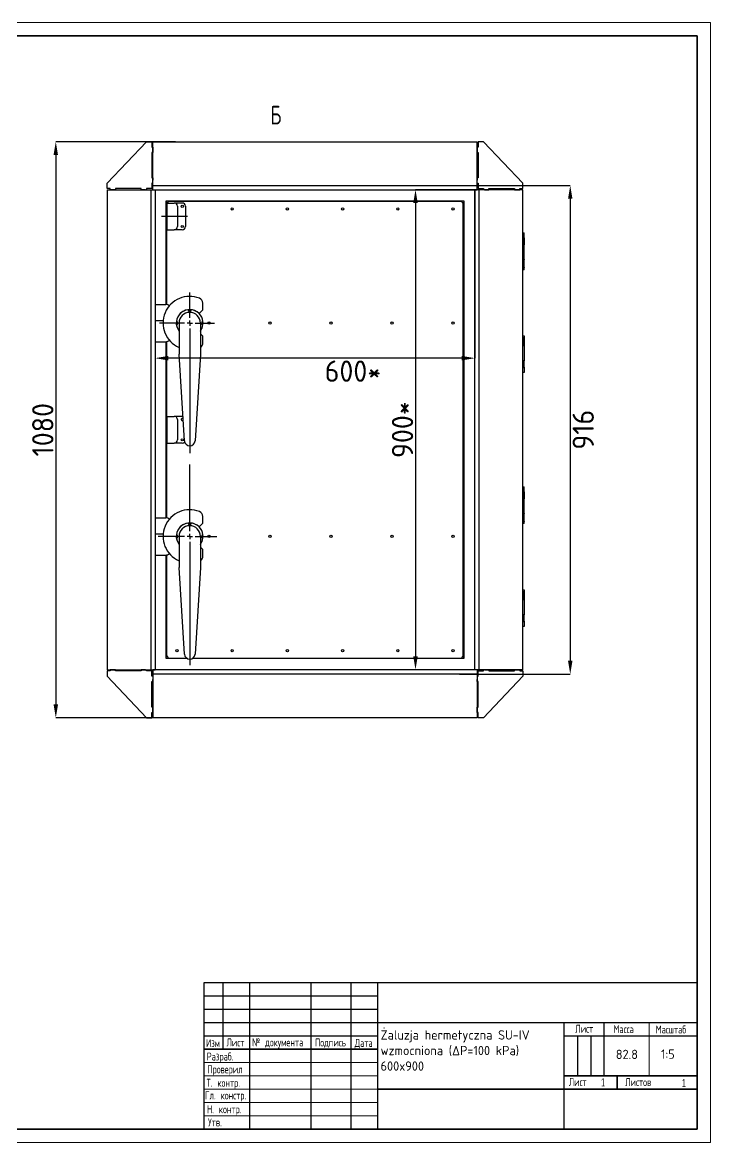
# Model space of a CAD drawing. Header units: millimetres. Extents: x 0 to 594, y 0 to 420.
# Drawn here: x 335.8 to 594, y 0 to 420 of the extents above; entities that cross this region are included whole.
import ezdxf

# ---------------------------------------------------------------- set-up
doc = ezdxf.new("R2010")
doc.units = ezdxf.units.MM
doc.header["$PDSIZE"] = -1
doc.layers.add('FORMAT', color=7, linetype='Continuous')
doc.layers.add('HIDDEN', color=30, linetype='Continuous')
doc.styles.add('GOST-2.304_Type-B', font='')
doc.styles.add('SLDTEXTSTYLE0', font='TXT', dxfattribs={"width": 0.7, "bigfont": 'bigfont'})
doc.styles.add('SLDTEXTSTYLE1', font='TXT', dxfattribs={"width": 0.7})
doc.styles.get('GOST-2.304_Type-B').set_extended_font_data('GOST Common')
doc.dimstyles.new('SLDDIMSTYLE0', dxfattribs={"dimtxt": 3.5, "dimasz": 3.5, "dimexe": 0, "dimexo": 0.0625, "dimgap": 0.875, "dimtad": 2, "dimdec": 1, "dimlfac": 5, "dimrnd": 1e-09, "dimzin": 12, "dimdsep": 46, "dimtxsty": 'SLDTEXTSTYLE1', "dimsah": 1, "dimcen": 0.09, "dimadec": 0, "dimazin": 3, "dimtfac": 1, "dimtdec": 1, "dimtofl": 0, "dimtmove": 0, "dimatfit": 3, "dimfxl": 1, "dimfrac": 2, "dimtolj": 1, "dimtzin": 12, "dimarcsym": 0})

# ---------------------------------------------------------------- blocks, each defined once
blk = doc.blocks.new('_D_7')
at = {"layer": 'Defpoints', "color": 0, "transparency": 16777216}
for p in [(506.36, 357.28), (483.28, 177.28), (506.36, 177.28)]:
    blk.add_point(p, dxfattribs=at)
at = {"layer": 'FORMAT', "color": 0, "lineweight": -2, "transparency": 16777216}
for p, q in [((506.3, 357.28), (483.28, 357.28)), ((483.28, 352.28), (483.28, 182.28)), ((506.3, 177.28), (483.28, 177.28))]:
    blk.add_line(p, q, dxfattribs=at)
at = {"layer": 'FORMAT', "color": 0, "transparency": 16777216}
for points in [[(482.45, 352.28), (484.11, 352.28), (483.28, 357.28)], [(482.45, 182.28), (484.11, 182.28), (483.28, 177.28)]]:
    blk.add_solid(points, dxfattribs=at)
at = {"layer": 'FORMAT', "color": 0, "transparency": 16777216, "insert": (474.41, 267.28), "char_height": 8, "attachment_point": 2, "rotation": 90, "style": 'GOST-2.304_Type-B'}
blk.add_mtext('\\A1;900*', dxfattribs=at)
blk = doc.blocks.new('_D_8')
at = {"layer": 'Defpoints', "color": 0, "transparency": 16777216}
for p in [(385.56, 357.28), (505.56, 357.28), (385.56, 294.11)]:
    blk.add_point(p, dxfattribs=at)
at = {"layer": 'FORMAT', "color": 0, "lineweight": -2, "transparency": 16777216}
for p, q in [((385.56, 357.22), (385.56, 294.11)), ((505.56, 357.22), (505.56, 294.11)), ((500.56, 294.11), (390.56, 294.11))]:
    blk.add_line(p, q, dxfattribs=at)
at = {"layer": 'FORMAT', "color": 0, "transparency": 16777216}
for points in [[(390.56, 294.95), (390.56, 293.28), (385.56, 294.11)], [(500.56, 294.95), (500.56, 293.28), (505.56, 294.11)]]:
    blk.add_solid(points, dxfattribs=at)
at = {"layer": 'FORMAT', "color": 0, "transparency": 16777216, "insert": (459.79, 293.24), "char_height": 8, "attachment_point": 2, "style": 'GOST-2.304_Type-B'}
blk.add_mtext('\\A1;600*', dxfattribs=at)
blk = doc.blocks.new('SW_CENTERMARKSYMBOL_2')
at = {"layer": 'FORMAT', "color": 0}
for p, q in [((0, 2), (0, 11.5)), ((-2, 0), (-11.31, 0)), ((0, 0), (-1, 0)), ((0, 0), (0, 1)), ((0, 0), (0, -1)), ((0, 0), (1, 0)), ((2, 0), (9.34, 0)), ((0, -2), (0, -48.77))]:
    blk.add_line(p, q, dxfattribs=at)
blk = doc.blocks.new('SW_CENTERMARKSYMBOL_3')
at = {"layer": 'FORMAT', "color": 0}
for p, q in [((0, 2), (0, 26.95)), ((-2, 0), (-11.83, 0)), ((0, 0), (-1, 0)), ((0, 0), (0, 1)), ((0, 0), (0, -1)), ((0, 0), (1, 0)), ((2, 0), (10.14, 0)), ((0, -2), (0, -48.28))]:
    blk.add_line(p, q, dxfattribs=at)
blk = doc.blocks.new('*D54')
at = {"layer": 'Defpoints', "color": 0, "transparency": 16777216}
for p in [(499.71, 358.88), (499.71, 175.68), (541.34, 175.68)]:
    blk.add_point(p, dxfattribs=at)
at = {"layer": 'FORMAT', "color": 0, "lineweight": -2, "transparency": 16777216}
for p, q in [((499.77, 358.88), (541.34, 358.88)), ((541.34, 353.88), (541.34, 180.68)), ((499.77, 175.68), (541.34, 175.68))]:
    blk.add_line(p, q, dxfattribs=at)
at = {"layer": 'FORMAT', "color": 0, "transparency": 16777216}
for points in [[(540.5, 353.88), (542.17, 353.88), (541.34, 358.88)], [(540.5, 180.68), (542.17, 180.68), (541.34, 175.68)]]:
    blk.add_solid(points, dxfattribs=at)
at = {"layer": 'FORMAT', "color": 0, "transparency": 16777216, "insert": (546.21, 267.28), "char_height": 8, "attachment_point": 5, "rotation": 90, "style": 'GOST-2.304_Type-B'}
blk.add_mtext('\\A1;916', dxfattribs=at)
blk = doc.blocks.new('*D56')
at = {"layer": 'Defpoints', "color": 0, "transparency": 16777216}
for p in [(393.24, 375.28), (348.32, 159.28), (399.72, 159.28)]:
    blk.add_point(p, dxfattribs=at)
at = {"layer": 'FORMAT', "color": 0, "lineweight": -2, "transparency": 16777216}
for p, q in [((393.18, 375.28), (348.32, 375.28)), ((348.32, 370.28), (348.32, 164.28)), ((399.66, 159.28), (348.32, 159.28))]:
    blk.add_line(p, q, dxfattribs=at)
at = {"layer": 'FORMAT', "color": 0, "transparency": 16777216}
for points in [[(347.49, 370.28), (349.16, 370.28), (348.32, 375.28)], [(347.49, 164.28), (349.16, 164.28), (348.32, 159.28)]]:
    blk.add_solid(points, dxfattribs=at)
at = {"layer": 'FORMAT', "color": 0, "transparency": 16777216, "insert": (343.45, 267.28), "char_height": 8, "attachment_point": 5, "rotation": 90, "style": 'GOST-2.304_Type-B'}
blk.add_mtext('\\A1;1080', dxfattribs=at)

msp = doc.modelspace()

# ---------------------------------------------------------------- linework, layer by layer
at = {"color": 7, "linetype": 'Continuous', "lineweight": 35}
for p, q in [((20, 415), (589, 415)), ((589, 415), (589, 5)), ((404, 35), (469, 35)), ((539, 25), (589, 25)), ((559, 25), (559, 20)), ((469, 20), (589, 20)), ((20, 5), (589, 5))]:
    msp.add_line(p, q, dxfattribs=at)
at = {"color": 7, "linetype": 'Continuous', "lineweight": 0}
msp.add_line((571, 45), (571, 25), dxfattribs=at)
at = {"color": 7, "linetype": 'Continuous', "lineweight": 18}
for p, q in [((404, 30), (469, 30)), ((404, 25), (469, 25)), ((404, 20), (469, 20)), ((404, 15), (469, 15)), ((404, 10), (469, 10))]:
    msp.add_line(p, q, dxfattribs=at)
at = {"layer": 'FORMAT'}
for p, q in [((367.565, 359.68), (382.365, 375.28)), ((382.365, 375.28), (384.365, 375.28)), ((384.365, 375.28), (384.365, 373.28)), ((384.765, 375.28), (506.365, 375.28)), ((384.765, 374.62), (384.765, 375.28)), ((384.765, 360.88), (384.765, 374.62)), ((506.365, 374.62), (506.365, 375.28)), ((506.365, 360.88), (506.365, 374.62)), ((506.765, 375.28), (506.765, 373.28)), ((508.765, 375.28), (506.765, 375.28)), ((523.565, 359.68), (508.765, 375.28)), ((384.365, 373.28), (384.765, 373.28)), ((384.765, 371.28), (384.365, 371.28)), ((384.365, 371.28), (384.365, 361.68)), ((384.765, 373.28), (384.765, 371.28)), ((506.365, 373.28), (506.365, 371.28)), ((506.765, 373.28), (506.365, 373.28)), ((506.365, 371.28), (506.765, 371.28)), ((506.765, 371.28), (506.765, 361.68)), ((384.365, 361.68), (384.765, 361.68)), ((384.765, 361.68), (384.765, 360.88)), ((506.365, 361.68), (506.365, 360.88)), ((506.765, 361.68), (506.365, 361.68)), ((367.565, 357.68), (367.565, 359.68)), ((368.765, 357.68), (367.565, 357.68)), ((367.565, 357.28), (367.565, 177.28)), ((367.565, 357.28), (368.225, 357.28)), ((368.225, 357.28), (381.965, 357.28)), ((368.765, 357.28), (368.765, 357.68)), ((370.765, 357.28), (368.765, 357.28)), ((380.365, 357.68), (370.765, 357.68)), ((370.765, 357.68), (370.765, 357.28)), ((380.365, 357.28), (380.365, 357.68)), ((381.965, 357.28), (380.365, 357.28)), ((381.965, 357.28), (383.965, 357.28)), ((382.365, 357.68), (382.365, 357.28)), ((384.365, 357.68), (382.365, 357.68)), ((383.965, 357.28), (383.965, 177.28)), ((383.965, 357.28), (384.625, 357.28)), ((384.765, 359.68), (384.365, 359.68)), ((384.365, 359.68), (384.365, 357.68)), ((384.625, 357.28), (385.565, 357.28)), ((384.765, 358.88), (384.765, 360.88)), ((384.765, 358.22), (384.765, 358.88)), ((384.765, 358.88), (506.365, 358.88)), ((384.765, 357.28), (384.765, 358.22)), ((384.765, 357.28), (506.365, 357.28)), ((385.565, 357.28), (385.565, 177.28)), ((505.565, 177.28), (505.565, 357.28)), ((506.505, 357.28), (505.565, 357.28)), ((506.365, 358.88), (506.365, 360.88)), ((506.365, 359.68), (506.765, 359.68)), ((506.365, 358.22), (506.365, 358.88)), ((506.365, 357.28), (506.365, 358.22)), ((507.165, 357.28), (506.505, 357.28)), ((506.765, 359.68), (506.765, 357.68)), ((506.765, 357.68), (508.765, 357.68)), ((507.165, 177.28), (507.165, 357.28)), ((509.165, 357.28), (507.165, 357.28)), ((508.765, 357.68), (508.765, 357.28)), ((509.165, 357.28), (510.765, 357.28)), ((522.905, 357.28), (509.165, 357.28)), ((510.765, 357.68), (520.365, 357.68)), ((510.765, 357.28), (510.765, 357.68)), ((520.365, 357.68), (520.365, 357.28)), ((520.365, 357.28), (522.365, 357.28)), ((522.365, 357.68), (523.565, 357.68)), ((522.365, 357.28), (522.365, 357.68)), ((523.565, 357.28), (522.905, 357.28)), ((523.565, 357.68), (523.565, 359.68)), ((523.565, 177.28), (523.565, 357.28)), ((389.765, 314.27), (389.765, 353.08)), ((389.765, 353.08), (501.365, 353.08)), ((390.365, 352.88), (390.365, 353.08)), ((390.965, 352.88), (390.365, 352.88)), ((390.365, 352.88), (390.365, 352.48)), ((500.165, 352.88), (390.965, 352.88)), ((500.765, 352.88), (500.165, 352.88)), ((500.765, 353.08), (500.765, 352.88)), ((500.765, 352.48), (500.765, 352.88)), ((501.365, 353.08), (501.365, 181.48)), ((389.965, 352.48), (389.765, 352.48)), ((389.965, 352.48), (389.965, 352.28)), ((389.965, 352.48), (390.365, 352.48)), ((389.965, 352.28), (389.965, 342.28)), ((389.965, 352.28), (391.165, 352.28)), ((391.165, 352.28), (392.765, 352.28)), ((395.765, 352.28), (392.765, 352.28)), ((393.965, 351.08), (393.965, 343.48)), ((396.965, 351.08), (396.965, 343.48)), ((500.765, 352.48), (501.165, 352.48)), ((501.165, 351.88), (501.165, 352.48)), ((501.165, 352.48), (501.365, 352.48)), ((501.165, 182.68), (501.165, 351.88)), ((397.765, 347.28), (387.965, 347.28)), ((389.965, 342.28), (391.165, 342.28)), ((389.965, 314.239), (389.965, 342.28)), ((391.165, 342.28), (392.765, 342.28)), ((395.765, 342.28), (392.765, 342.28)), ((523.565, 341.08), (524.065, 341.08)), ((524.065, 339.18), (524.065, 341.08)), ((524.065, 339.18), (523.565, 339.18)), ((523.565, 339.08), (523.965, 339.08)), ((523.965, 336.68), (523.565, 336.68)), ((524.065, 336.58), (523.565, 336.58)), ((523.965, 339.08), (523.965, 336.68)), ((524.065, 339.18), (524.065, 339.08)), ((524.065, 339.08), (524.065, 336.68)), ((524.065, 336.68), (524.065, 336.58)), ((524.065, 331.08), (524.065, 336.58)), ((523.565, 331.08), (524.065, 331.08)), ((523.565, 330.93), (523.965, 330.93)), ((523.965, 328.13), (523.565, 328.13)), ((523.565, 328.08), (524.065, 328.08)), ((523.965, 330.93), (523.965, 328.13)), ((524.065, 331.08), (524.065, 330.98)), ((524.065, 328.08), (524.065, 330.98)), ((524.065, 328.08), (524.065, 327.98)), ((524.065, 327.28), (524.065, 327.98)), ((524.065, 327.28), (523.565, 327.28)), ((385.565, 314.28), (389.565, 314.28)), ((402.135, 310.851), (403.514, 312.229)), ((385.565, 308.28), (388.638, 308.28)), ((394.565, 307.28), (394.565, 303.605)), ((402.565, 307.28), (402.565, 303.605)), ((394.565, 303.605), (394.565, 302.474)), ((394.565, 302.474), (394.565, 297.88)), ((402.565, 303.605), (402.565, 302.474)), ((403.514, 302.33), (402.565, 303.28)), ((402.565, 302.474), (402.565, 297.88)), ((523.565, 302.48), (524.065, 302.48)), ((524.065, 302.48), (524.065, 301.78)), ((385.565, 300.28), (389.565, 300.28)), ((389.765, 234.27), (389.765, 300.29)), ((389.965, 272.28), (389.965, 300.32)), ((524.065, 301.68), (523.565, 301.68)), ((523.565, 301.63), (523.965, 301.63)), ((523.965, 298.83), (523.565, 298.83)), ((524.065, 298.68), (523.565, 298.68)), ((523.965, 301.63), (523.965, 298.83)), ((524.065, 301.78), (524.065, 301.68)), ((524.065, 301.68), (524.065, 298.78)), ((524.065, 298.78), (524.065, 298.68)), ((524.065, 298.68), (524.065, 293.18)), ((394.565, 297.88), (394.565, 295.617)), ((396.568, 263.156), (394.565, 295.617)), ((402.565, 295.617), (400.561, 263.156)), ((402.565, 297.88), (402.565, 295.617)), ((523.565, 293.18), (524.065, 293.18)), ((523.565, 293.08), (523.965, 293.08)), ((523.965, 290.68), (523.565, 290.68)), ((523.565, 290.58), (524.065, 290.58)), ((523.965, 293.08), (523.965, 290.68)), ((524.065, 293.18), (524.065, 293.08)), ((524.065, 290.68), (524.065, 293.08)), ((524.065, 290.68), (524.065, 290.58)), ((524.065, 290.58), (524.065, 288.68)), ((524.065, 288.68), (523.565, 288.68)), ((389.965, 272.28), (389.965, 262.28)), ((389.965, 272.28), (391.165, 272.28)), ((391.165, 272.28), (392.765, 272.28)), ((395.765, 272.28), (392.765, 272.28)), ((393.965, 271.08), (393.965, 263.48)), ((389.965, 262.28), (391.165, 262.28)), ((389.965, 234.239), (389.965, 262.28)), ((391.165, 262.28), (392.765, 262.28)), ((395.765, 262.28), (392.765, 262.28)), ((523.565, 245.88), (524.065, 245.88)), ((524.065, 243.98), (523.565, 243.98)), ((523.565, 243.88), (523.965, 243.88)), ((523.965, 243.88), (523.965, 241.48)), ((524.065, 243.98), (524.065, 245.88)), ((524.065, 243.98), (524.065, 243.88)), ((524.065, 243.88), (524.065, 241.48)), ((523.965, 241.48), (523.565, 241.48)), ((524.065, 241.38), (523.565, 241.38)), ((524.065, 241.48), (524.065, 241.38)), ((524.065, 235.88), (524.065, 241.38)), ((523.565, 235.88), (524.065, 235.88)), ((523.565, 235.73), (523.965, 235.73)), ((523.965, 235.73), (523.965, 232.93)), ((524.065, 235.88), (524.065, 235.78)), ((524.065, 232.88), (524.065, 235.78)), ((385.565, 234.28), (389.565, 234.28)), ((402.135, 230.851), (403.514, 232.229)), ((523.965, 232.93), (523.565, 232.93)), ((523.565, 232.88), (524.065, 232.88)), ((524.065, 232.08), (523.565, 232.08)), ((524.065, 232.88), (524.065, 232.78)), ((524.065, 232.08), (524.065, 232.78)), ((385.565, 228.28), (388.638, 228.28)), ((394.565, 227.28), (394.565, 223.605)), ((402.565, 227.28), (402.565, 223.605)), ((394.565, 223.605), (394.565, 222.474)), ((402.565, 223.605), (402.565, 222.474)), ((403.514, 222.33), (402.565, 223.28)), ((385.565, 220.28), (389.565, 220.28)), ((389.765, 181.48), (389.765, 220.29)), ((389.965, 182.68), (389.965, 220.32)), ((394.565, 222.474), (394.565, 217.88)), ((402.565, 222.474), (402.565, 217.88)), ((394.565, 217.88), (394.565, 215.617)), ((396.568, 183.156), (394.565, 215.617)), ((402.565, 215.617), (400.561, 183.156)), ((402.565, 217.88), (402.565, 215.617)), ((523.565, 207.28), (524.065, 207.28)), ((524.065, 206.48), (523.565, 206.48)), ((523.565, 206.43), (523.965, 206.43)), ((523.965, 206.43), (523.965, 203.63)), ((524.065, 207.28), (524.065, 206.58)), ((524.065, 206.58), (524.065, 206.48)), ((524.065, 206.48), (524.065, 203.58)), ((523.965, 203.63), (523.565, 203.63)), ((524.065, 203.48), (523.565, 203.48)), ((524.065, 203.58), (524.065, 203.48)), ((524.065, 203.48), (524.065, 197.98)), ((523.565, 197.98), (524.065, 197.98)), ((523.565, 197.88), (523.965, 197.88)), ((523.965, 197.88), (523.965, 195.48)), ((524.065, 197.98), (524.065, 197.88)), ((524.065, 195.48), (524.065, 197.88)), ((523.965, 195.48), (523.565, 195.48)), ((523.565, 195.38), (524.065, 195.38)), ((524.065, 193.48), (523.565, 193.48)), ((524.065, 195.48), (524.065, 195.38)), ((524.065, 195.38), (524.065, 193.48)), ((389.965, 182.08), (389.765, 182.08)), ((397.693, 181.48), (389.765, 181.48)), ((389.965, 182.68), (389.965, 182.08)), ((390.365, 182.08), (389.965, 182.08)), ((390.365, 182.08), (390.365, 181.68)), ((390.365, 181.48), (390.365, 181.68)), ((390.365, 181.68), (390.965, 181.68)), ((390.965, 181.68), (397.365, 181.68)), ((501.365, 181.48), (399.436, 181.48)), ((399.765, 181.68), (500.165, 181.68)), ((500.165, 181.68), (500.765, 181.68)), ((500.765, 181.68), (500.765, 182.08)), ((501.165, 182.08), (500.765, 182.08)), ((500.765, 181.68), (500.765, 181.48)), ((501.165, 182.08), (501.165, 182.68)), ((501.165, 182.08), (501.365, 182.08)), ((367.565, 177.28), (368.225, 177.28)), ((367.565, 176.88), (367.565, 174.88)), ((368.765, 176.88), (367.565, 176.88)), ((368.225, 177.28), (381.965, 177.28)), ((368.765, 177.28), (368.765, 176.88)), ((370.765, 177.28), (368.765, 177.28)), ((370.765, 176.88), (370.765, 177.28)), ((380.365, 176.88), (370.765, 176.88)), ((380.365, 177.28), (380.365, 176.88)), ((381.965, 177.28), (380.365, 177.28)), ((381.965, 177.28), (383.965, 177.28)), ((382.365, 176.88), (382.365, 177.28)), ((384.365, 176.88), (382.365, 176.88)), ((383.965, 177.28), (384.625, 177.28)), ((384.365, 174.88), (384.365, 176.88)), ((384.625, 177.28), (385.565, 177.28)), ((506.365, 177.28), (384.765, 177.28)), ((384.765, 177.28), (384.765, 176.34)), ((506.505, 177.28), (505.565, 177.28)), ((506.365, 177.28), (506.365, 176.34)), ((507.165, 177.28), (506.505, 177.28)), ((506.765, 174.88), (506.765, 176.88)), ((506.765, 176.88), (508.765, 176.88)), ((509.165, 177.28), (507.165, 177.28)), ((508.765, 176.88), (508.765, 177.28)), ((509.165, 177.28), (510.765, 177.28)), ((522.905, 177.28), (509.165, 177.28)), ((510.765, 177.28), (510.765, 176.88)), ((510.765, 176.88), (520.365, 176.88)), ((520.365, 176.88), (520.365, 177.28)), ((520.365, 177.28), (522.365, 177.28)), ((522.365, 177.28), (522.365, 176.88)), ((522.365, 176.88), (523.565, 176.88)), ((523.565, 177.28), (522.905, 177.28)), ((523.565, 176.88), (523.565, 174.88)), ((367.565, 174.88), (382.365, 159.28)), ((384.765, 174.88), (384.365, 174.88)), ((384.365, 172.88), (384.765, 172.88)), ((384.365, 163.28), (384.365, 172.88)), ((384.765, 176.34), (384.765, 175.68)), ((506.365, 175.68), (384.765, 175.68)), ((384.765, 175.68), (384.765, 173.68)), ((384.765, 172.88), (384.765, 173.68)), ((384.765, 173.68), (384.765, 159.94)), ((506.365, 176.34), (506.365, 175.68)), ((506.365, 175.68), (506.365, 173.68)), ((506.365, 174.88), (506.765, 174.88)), ((506.365, 172.88), (506.365, 173.68)), ((506.365, 173.68), (506.365, 159.94)), ((506.765, 172.88), (506.365, 172.88)), ((506.765, 163.28), (506.765, 172.88)), ((523.565, 174.88), (508.765, 159.28)), ((384.765, 163.28), (384.365, 163.28)), ((384.365, 161.28), (384.765, 161.28)), ((384.365, 159.28), (384.365, 161.28)), ((384.765, 161.28), (384.765, 163.28)), ((384.765, 159.94), (384.765, 159.28)), ((506.365, 161.28), (506.365, 163.28)), ((506.365, 163.28), (506.765, 163.28)), ((506.765, 161.28), (506.365, 161.28)), ((506.365, 159.94), (506.365, 159.28)), ((506.765, 159.28), (506.765, 161.28)), ((382.365, 159.28), (384.365, 159.28)), ((506.365, 159.28), (384.765, 159.28)), ((508.765, 159.28), (506.765, 159.28)), ((404, 5), (404, 60)), ((404, 60), (589, 60)), ((411, 60), (411, 35)), ((421, 60), (421, 5)), ((444, 60), (444, 5)), ((459, 60), (459, 5)), ((469, 60), (469, 5)), ((404, 55), (469, 55)), ((404, 50), (469, 50)), ((404, 45), (469, 45)), ((469, 45), (589, 45)), ((539, 5), (539, 45)), ((554, 45), (554, 25)), ((404, 40), (469, 40)), ((539, 40), (589, 40)), ((544, 40), (544, 25)), ((549, 40), (549, 25))]:
    msp.add_line(p, q, dxfattribs=at)
at = {"layer": 'FORMAT', "flags": 128}
for points in [[(403.514, 312.229), (403.514, 314.099), (403.514, 314.716)], [(403.565, 307.28), (403.529, 307.871), (403.529, 307.879)], [(403.529, 306.681), (403.529, 306.688), (403.565, 307.28)], [(403.514, 299.843), (403.514, 300.46), (403.514, 302.33)], [(396.007, 272.255), (395.999, 272.257), (395.765, 272.28)], [(403.514, 232.229), (403.514, 234.099), (403.514, 234.716)], [(403.565, 227.28), (403.529, 227.871), (403.529, 227.879)], [(403.529, 226.681), (403.529, 226.688), (403.565, 227.28)], [(403.514, 219.843), (403.514, 220.46), (403.514, 222.33)]]:
    msp.add_lwpolyline(points, dxfattribs=at)
at = {"layer": 'FORMAT'}
for centre in [(395.765, 351.08), (414.485, 350.08), (435.205, 350.08), (455.925, 350.08), (476.645, 350.08), (497.365, 350.08), (395.765, 343.48), (405.765, 307.28), (428.665, 307.28), (451.565, 307.28), (474.465, 307.28), (497.365, 307.28), (395.765, 263.48), (405.765, 227.28), (428.665, 227.28), (451.565, 227.28), (474.465, 227.28), (497.365, 227.28), (393.765, 184.48), (414.485, 184.48), (435.205, 184.48), (455.925, 184.48), (476.645, 184.48), (497.365, 184.48)]:
    msp.add_circle(centre, 0.42, dxfattribs=at)
for centre, radius, start, end in [((392.765, 351.08), 1.2, 0, 90), ((395.765, 351.08), 1.2, 0, 90), ((392.765, 343.48), 1.2, 270, 0), ((395.765, 343.48), 1.2, 270, 0), ((398.559, 307.289), 9.994, 68.31694, 246.43851), ((401.514, 314.716), 2, 359.99995, 68.3634), ((389.565, 312.28), 2, 46.3281, 90), ((398.562, 307.299), 5.038, 44.82457, 217.49906), ((398.565, 307.28), 5, 96.87963, 173.12037), ((398.565, 307.28), 4, 90, 180), ((398.565, 307.28), 5, 83.12037, 96.87963), ((398.565, 312.28), 0.6, 183.43981, 356.56019), ((398.565, 307.28), 4, 0, 90), ((398.565, 307.28), 5, 6.87963, 83.12037), ((398.565, 307.28), 5, 173.12037, 186.87963), ((393.565, 307.28), 0.6, 273.43981, 86.56019), ((398.565, 307.28), 5, 186.87963, 216.8699), ((398.565, 307.28), 5, 323.1301, 353.12037), ((403.565, 307.28), 0.6, 93.43981, 266.56019), ((389.565, 302.28), 2, 270, 313.69462), ((401.673, 299.786), 1.842, 298.94025, 1.77078), ((392.765, 271.08), 1.2, 0, 90), ((395.765, 271.08), 0.42, 45.12779, 321.93704), ((392.765, 263.48), 1.2, 270, 0), ((395.765, 263.48), 1.2, 270, 318.06765), ((398.565, 263.28), 2, 183.53241, 356.46759), ((398.559, 227.289), 9.994, 68.31694, 246.43851), ((401.514, 234.716), 2, 359.99995, 68.3634), ((389.565, 232.28), 2, 45.573, 90), ((398.562, 227.299), 5.038, 44.82457, 217.49906), ((398.565, 227.28), 5, 96.87963, 173.12037), ((398.565, 227.28), 4, 90, 180), ((398.565, 227.28), 5, 83.12037, 96.87963), ((398.565, 232.28), 0.6, 183.43981, 356.56019), ((398.565, 227.28), 4, 0, 90), ((398.565, 227.28), 5, 6.87963, 83.12037), ((398.565, 227.28), 5, 173.12037, 186.87963), ((393.565, 227.28), 0.6, 273.43981, 86.56019), ((403.565, 227.28), 0.6, 93.43981, 266.56019), ((398.565, 227.28), 5, 186.87963, 216.8699), ((398.565, 227.28), 5, 323.1301, 353.12037), ((389.565, 222.28), 2, 270, 314.427), ((401.673, 219.786), 1.842, 298.94025, 1.77078), ((398.565, 183.28), 2, 183.53241, 356.46759)]:
    msp.add_arc(centre, radius, start, end, dxfattribs=at)
at = {"layer": 'HIDDEN', "color": 1, "lineweight": 18}
for p, q in [((0, 420), (594, 420)), ((594, 420), (594, 0)), ((594, 0), (0, 0))]:
    msp.add_line(p, q, dxfattribs=at)

# ---------------------------------------------------------------- block references
at = {"layer": 'FORMAT'}
for name, p in [('SW_CENTERMARKSYMBOL_2', (398.565, 307.28)), ('SW_CENTERMARKSYMBOL_3', (398.565, 227.28))]:
    msp.add_blockref(name, p, dxfattribs=at)

# ---------------------------------------------------------------- texts
at = {"color": 7, "linetype": 'Continuous', "lineweight": 0, "char_height": 3.5, "width": 68.74656, "attachment_point": 1, "style": 'GOST-2.304_Type-B'}
for s, insert in [('Żaluzja hermetyczna SU-IV wzmocniona (ΔР=100 kPa) 600x900', (470.177, 42.112)), ('82.8', (558.431, 34.813)), ('1:5', (575.359, 34.918))]:
    msp.add_mtext(s, dxfattribs=dict(at, insert=insert))
at = {"color": 7, "linetype": 'Continuous', "lineweight": 0, "char_height": 3, "attachment_point": 1}
for s, insert, style in [('Масштаб', (573.413, 43.909), 'SLDTEXTSTYLE0'), ('Изм', (404.675, 38.803), 'SLDTEXTSTYLE0'), ('Лист', (412.349, 39.038), 'SLDTEXTSTYLE0'), ('Подпись', (445.56, 39.038), 'SLDTEXTSTYLE0'), ('Дата', (460.476, 38.882), 'SLDTEXTSTYLE0'), ('Разраб.', (404.954, 33.77), 'SLDTEXTSTYLE0'), ('Проверил', (405.162, 28.97), 'SLDTEXTSTYLE0'), ('Т. контр.', (404.892, 23.905), 'SLDTEXTSTYLE0'), ('Лист', (540.774, 24.216), 'SLDTEXTSTYLE0'), ('1', (552.863, 24.062), 'SLDTEXTSTYLE1'), ('Листов', (561.962, 24.178), 'SLDTEXTSTYLE0'), ('1', (583.224, 23.811), 'SLDTEXTSTYLE1'), ('Гл. констр.', (404.296, 19.203), 'SLDTEXTSTYLE0'), ('Н. контр.', (405.033, 13.993), 'SLDTEXTSTYLE0'), ('Утв.', (405.461, 9.092), 'SLDTEXTSTYLE0')]:
    msp.add_mtext(s, dxfattribs=dict(at, insert=insert, style=style))
at = {"layer": 'FORMAT', "style": 'SLDTEXTSTYLE0'}
for s, insert, char_height, attachment_point in [('Б', (430.924, 388.743), 7, 2), ('Лист', (543.232, 44.186), 3, 1), ('Масса', (557.584, 44.064), 3, 1), ('№ документа', (421.986, 39.093), 3, 1)]:
    msp.add_mtext(s, dxfattribs=dict(at, insert=insert, char_height=char_height, attachment_point=attachment_point))

# ---------------------------------------------------------------- dimensions: what is measured, and where the dimension line sits
at = {"layer": 'FORMAT'}
dim = msp.add_linear_dim(base=(348.325, 159.28), p1=(393.244, 375.28), p2=(399.723, 159.28), angle=90, dimstyle='SLDDIMSTYLE0', override={"dimtxt": 8, "dimasz": 5, "dimtxsty": 'GOST-2.304_Type-B'}, dxfattribs=at)
dim.commit()
dim.dimension.update_dxf_attribs({"geometry": '*D56', "text_midpoint": (343.45, 267.28)})
dim = msp.add_linear_dim(base=(385.565, 294.115), p1=(505.565, 357.28), p2=(385.565, 357.28), text='<>*', dimstyle='SLDDIMSTYLE0', override={"dimtxt": 8, "dimasz": 5, "dimtxsty": 'GOST-2.304_Type-B'}, dxfattribs=at)
dim.commit()
dim.dimension.update_dxf_attribs({"geometry": '_D_8', "text_midpoint": (459.786, 294.115), "dimtype": 160})
dim = msp.add_linear_dim(base=(483.281, 177.28), p1=(506.365, 357.28), p2=(506.365, 177.28), angle=90, text='<>*', dimstyle='SLDDIMSTYLE0', override={"dimtxt": 8, "dimasz": 5, "dimtxsty": 'GOST-2.304_Type-B'}, dxfattribs=at)
dim.commit()
dim.dimension.update_dxf_attribs({"geometry": '_D_7', "text_midpoint": (483.281, 267.28), "dimtype": 160})
dim = msp.add_linear_dim(base=(541.336, 175.68), p1=(499.708, 358.88), p2=(499.708, 175.68), angle=90, dimstyle='SLDDIMSTYLE0', override={"dimtxt": 8, "dimasz": 5, "dimtxsty": 'GOST-2.304_Type-B'}, dxfattribs=at)
dim.commit()
dim.dimension.update_dxf_attribs({"geometry": '*D54', "text_midpoint": (541.336, 267.28), "dimtype": 160})

doc.saveas('drawing.dxf')
